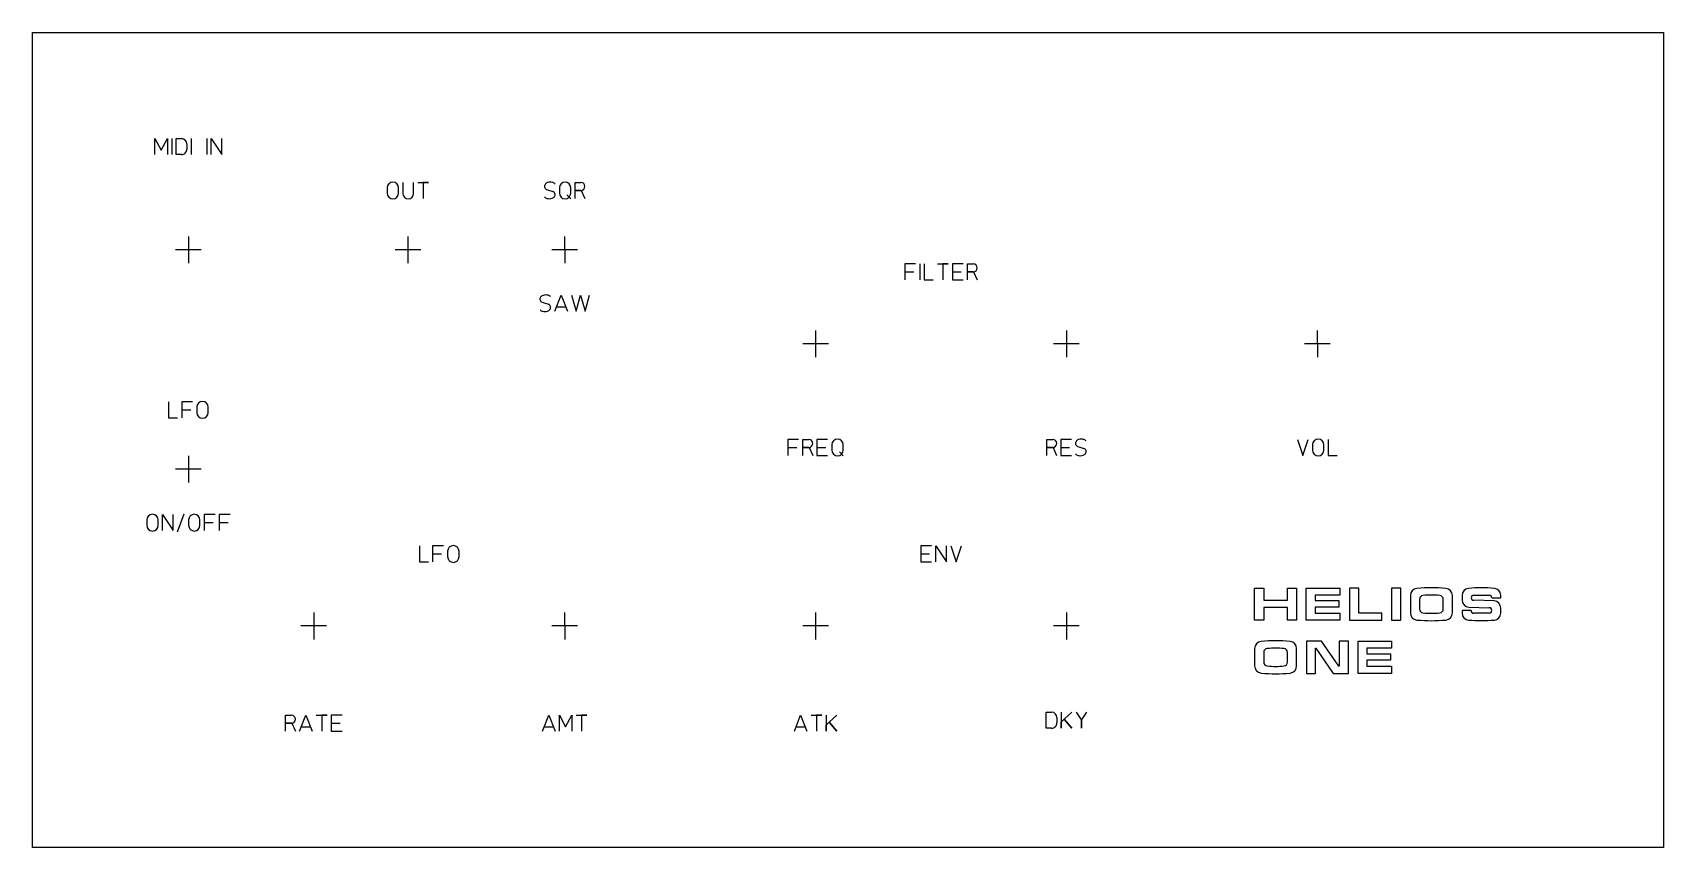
# Model space of a CAD drawing. Header units: millimetres. Extents: x 0 to 260, y 0 to 130.
import ezdxf

# ---------------------------------------------------------------- set-up
doc = ezdxf.new("R2010")
doc.units = ezdxf.units.MM
doc.layers.add('Contour', color=7, linetype='CONTINUOUS')
doc.layers.add('Engraving', color=7, linetype='CONTINUOUS')

msp = doc.modelspace()

# ---------------------------------------------------------------- linework, layer by layer
at = {"layer": 'Contour', "color": 7, "linetype": 'CONTINUOUS'}
for p, q in [((0, 0), (0, 130)), ((0, 130), (260, 130)), ((260, 130), (260, 0)), ((260, 0), (0, 0))]:
    msp.add_line(p, q, dxfattribs=at)
at = {"layer": 'Engraving', "color": 7, "linetype": 'CONTINUOUS'}
for p, q in [((19.50773, 110.536), (19.50773, 113.099)), ((19.50773, 113.099), (20.50446, 111.24794)), ((20.50446, 111.24794), (21.50118, 113.099)), ((21.50118, 113.099), (21.50118, 110.536)), ((22.18473, 113.099), (22.18473, 110.536)), ((22.86873, 113.099), (23.75154, 113.099)), ((22.86873, 110.536), (22.86873, 113.099)), ((24.5774, 112.24467), (24.5774, 111.39033)), ((25.26073, 113.098), (25.26073, 110.535)), ((27.76573, 113.098), (27.76573, 110.535)), ((28.44873, 110.535), (28.44873, 113.098)), ((28.44873, 113.098), (30.1574, 110.535)), ((30.1574, 110.535), (30.1574, 113.098)), ((23.75154, 110.536), (22.86873, 110.536)), ((56.52973, 105.24467), (56.52973, 104.39033)), ((58.35231, 104.39033), (58.35231, 105.24467)), ((59.03673, 106.099), (59.03673, 104.33338)), ((60.7454, 104.33338), (60.7454, 106.099)), ((61.42873, 106.099), (63.1374, 106.099)), ((63.1374, 106.099), (62.28307, 106.099)), ((62.28307, 106.099), (62.28307, 103.536)), ((81.95599, 104.98837), (82.95271, 104.64663)), ((83.97873, 105.24467), (83.97873, 104.39033)), ((85.1748, 104.10556), (85.80131, 103.47904)), ((85.80131, 104.39033), (85.80131, 105.24467)), ((86.48473, 103.536), (86.48473, 106.099)), ((86.48473, 106.099), (87.4245, 106.099)), ((87.4245, 104.8175), (86.48473, 104.8175)), ((86.48473, 104.8175), (87.48146, 104.8175)), ((87.48146, 104.8175), (88.05101, 103.536)), ((24.82694, 97.477), (24.83306, 93.195)), ((59.82694, 97.477), (59.83306, 93.195)), ((84.82694, 97.477), (84.83306, 93.195)), ((26.876, 95.341), (22.788, 95.341)), ((61.876, 95.341), (57.788, 95.341)), ((86.876, 95.341), (82.788, 95.341)), ((140.7674, 93.099), (139.05873, 93.099)), ((139.05873, 93.099), (139.05873, 90.536)), ((139.05873, 91.8175), (140.48262, 91.8175)), ((141.45173, 93.099), (141.45173, 90.536)), ((142.13573, 93.099), (142.13573, 90.536)), ((144.24373, 93.099), (145.9524, 93.099)), ((145.9524, 93.099), (145.09807, 93.099)), ((145.09807, 93.099), (145.09807, 90.536)), ((148.3444, 93.099), (146.63573, 93.099)), ((146.63573, 93.099), (146.63573, 90.536)), ((146.63573, 91.8175), (148.05962, 91.8175)), ((149.02773, 90.536), (149.02773, 93.099)), ((149.02773, 93.099), (149.9675, 93.099)), ((149.9675, 91.8175), (149.02773, 91.8175)), ((149.02773, 91.8175), (150.02446, 91.8175)), ((150.02446, 91.8175), (150.59401, 90.536)), ((142.13573, 90.536), (143.55962, 90.536)), ((146.63573, 90.536), (148.3444, 90.536)), ((81.23699, 86.98837), (82.23371, 86.64663)), ((83.25973, 85.536), (84.25646, 88.099)), ((83.54451, 86.24794), (84.9684, 86.24794)), ((84.25646, 88.099), (85.25318, 85.536)), ((85.93573, 88.099), (86.64768, 85.536)), ((86.64768, 85.536), (87.35962, 88.099)), ((87.35962, 88.099), (88.07157, 85.536)), ((88.07157, 85.536), (88.78351, 88.099)), ((124.82694, 82.477), (124.83306, 78.195)), ((164.82694, 82.477), (164.83306, 78.195)), ((204.82694, 82.477), (204.83306, 78.195)), ((126.876, 80.341), (122.788, 80.341)), ((166.876, 80.341), (162.788, 80.341)), ((206.876, 80.341), (202.788, 80.341)), ((21.67173, 71.099), (21.67173, 68.536)), ((25.4884, 71.099), (23.77973, 71.099)), ((23.77973, 71.099), (23.77973, 68.536)), ((26.17173, 70.24467), (26.17173, 69.39033)), ((27.99431, 69.39033), (27.99431, 70.24467)), ((21.67173, 68.536), (23.09562, 68.536)), ((23.77973, 69.8175), (25.20362, 69.8175)), ((122.1274, 65.099), (120.41873, 65.099)), ((120.41873, 65.099), (120.41873, 62.536)), ((122.81173, 62.536), (122.81173, 65.099)), ((122.81173, 65.099), (123.7515, 65.099)), ((126.7424, 65.099), (125.03373, 65.099)), ((125.03373, 65.099), (125.03373, 62.536)), ((161.69473, 62.536), (161.69473, 65.099)), ((161.69473, 65.099), (162.6345, 65.099)), ((165.6254, 65.099), (163.91673, 65.099)), ((163.91673, 65.099), (163.91673, 62.536)), ((201.67173, 65.099), (202.52607, 62.536)), ((202.52607, 62.536), (203.3804, 65.099)), ((206.57073, 65.099), (206.57073, 62.536)), ((24.82694, 62.477), (24.83306, 58.195)), ((120.41873, 63.8175), (121.84262, 63.8175)), ((123.7515, 63.8175), (122.81173, 63.8175)), ((122.81173, 63.8175), (123.80846, 63.8175)), ((123.80846, 63.8175), (124.37801, 62.536)), ((125.03373, 63.8175), (126.45762, 63.8175)), ((125.03373, 62.536), (126.7424, 62.536)), ((127.42573, 64.24467), (127.42573, 63.39033)), ((128.6218, 63.10556), (129.24831, 62.47904)), ((129.24831, 63.39033), (129.24831, 64.24467)), ((162.6345, 63.8175), (161.69473, 63.8175)), ((161.69473, 63.8175), (162.69146, 63.8175)), ((162.69146, 63.8175), (163.26101, 62.536)), ((163.91673, 63.8175), (165.34062, 63.8175)), ((163.91673, 62.536), (165.6254, 62.536)), ((166.62199, 63.98837), (167.61871, 63.64663)), ((204.06473, 64.24467), (204.06473, 63.39033)), ((205.88731, 63.39033), (205.88731, 64.24467)), ((206.57073, 62.536), (207.99462, 62.536)), ((26.876, 60.341), (22.788, 60.341)), ((18.19773, 52.24467), (18.19773, 51.39033)), ((20.02031, 51.39033), (20.02031, 52.24467)), ((20.70473, 50.536), (20.70473, 53.099)), ((20.70473, 53.099), (22.4134, 50.536)), ((22.4134, 50.536), (22.4134, 53.099)), ((23.09773, 50.36513), (24.17989, 53.24139)), ((24.86373, 52.24467), (24.86373, 51.39033)), ((26.68631, 51.39033), (26.68631, 52.24467)), ((29.0784, 53.099), (27.36973, 53.099)), ((27.36973, 53.099), (27.36973, 50.536)), ((31.4704, 53.099), (29.76173, 53.099)), ((29.76173, 53.099), (29.76173, 50.536)), ((27.36973, 51.8175), (28.79362, 51.8175)), ((29.76173, 51.8175), (31.18562, 51.8175)), ((61.67173, 48.099), (61.67173, 45.536)), ((65.4884, 48.099), (63.77973, 48.099)), ((63.77973, 48.099), (63.77973, 45.536)), ((63.77973, 46.8175), (65.20362, 46.8175)), ((66.17173, 47.24467), (66.17173, 46.39033)), ((67.99431, 46.39033), (67.99431, 47.24467)), ((143.2954, 48.099), (141.58673, 48.099)), ((141.58673, 48.099), (141.58673, 45.536)), ((141.58673, 46.8175), (143.01062, 46.8175)), ((143.97973, 45.536), (143.97973, 48.099)), ((143.97973, 48.099), (145.6884, 45.536)), ((145.6884, 45.536), (145.6884, 48.099)), ((146.37173, 48.099), (147.22607, 45.536)), ((147.22607, 45.536), (148.0804, 48.099)), ((61.67173, 45.536), (63.09562, 45.536)), ((141.58673, 45.536), (143.2954, 45.536)), ((194.83266, 41.38104), (196.27497, 41.38104)), ((194.83266, 36.22996), (194.83266, 41.38104)), ((196.27497, 41.38104), (196.27497, 39.42363)), ((196.27497, 39.42363), (200.08677, 39.42363)), ((200.08677, 39.42363), (200.08677, 41.38104)), ((200.08677, 41.38104), (201.52908, 41.38104)), ((201.52908, 41.38104), (201.52908, 36.22996)), ((203.07366, 41.38104), (208.43079, 41.38104)), ((203.07366, 36.22996), (203.07366, 41.38104)), ((208.43079, 40.2478), (204.46446, 40.2478)), ((204.46446, 40.2478), (204.46446, 39.37212)), ((204.46446, 39.37212), (208.27626, 39.37212)), ((208.27626, 39.37212), (208.27626, 38.3419)), ((208.43079, 41.38104), (208.43079, 40.2478)), ((209.97566, 41.38104), (209.97566, 36.22996)), ((211.41797, 41.38104), (209.97566, 41.38104)), ((211.41797, 37.3632), (211.41797, 41.38104)), ((216.67166, 41.38104), (216.67166, 36.22996)), ((218.11397, 41.38104), (216.67166, 41.38104)), ((218.11397, 36.22996), (218.11397, 41.38104)), ((219.65866, 40.19629), (219.65866, 37.41471)), ((221.10097, 39.57816), (221.10097, 38.03284)), ((224.91277, 38.03284), (224.91277, 39.57816)), ((226.35508, 37.41471), (226.35508, 40.19629)), ((227.89966, 40.19629), (227.89966, 39.47514)), ((229.75405, 40.2478), (232.22658, 40.2478)), ((232.99924, 39.32061), (229.75405, 39.42363)), ((232.63866, 39.83572), (234.08097, 39.83572)), ((234.08097, 39.83572), (234.08097, 40.2478)), ((44.82694, 37.477), (44.83306, 33.195)), ((84.82694, 37.477), (84.83306, 33.195)), ((124.82694, 37.477), (124.83306, 33.195)), ((164.82694, 37.477), (164.83306, 33.195)), ((200.08677, 38.29039), (196.27497, 38.29039)), ((196.27497, 38.29039), (196.27497, 36.22996)), ((200.08677, 36.22996), (200.08677, 38.29039)), ((208.27626, 38.3419), (204.46446, 38.3419)), ((204.46446, 38.3419), (204.46446, 37.3632)), ((204.46446, 37.3632), (208.43079, 37.3632)), ((208.43079, 37.3632), (208.43079, 36.22996)), ((215.12675, 37.3632), (211.41797, 37.3632)), ((215.12675, 36.22996), (215.12675, 37.3632)), ((229.34197, 37.77528), (227.89966, 37.77528)), ((227.89966, 37.77528), (227.89966, 37.3632)), ((228.98139, 38.3419), (232.22658, 38.23888)), ((232.22658, 37.3632), (229.75405, 37.3632)), ((234.08097, 37.3632), (234.08097, 38.18737)), ((46.876, 35.341), (42.788, 35.341)), ((86.876, 35.341), (82.788, 35.341)), ((126.876, 35.341), (122.788, 35.341)), ((166.876, 35.341), (162.788, 35.341)), ((196.27497, 36.22996), (194.83266, 36.22996)), ((201.52908, 36.22996), (200.08677, 36.22996)), ((208.43079, 36.22996), (203.07366, 36.22996)), ((209.97566, 36.22996), (215.12675, 36.22996)), ((216.67166, 36.22996), (218.11397, 36.22996)), ((194.83466, 31.72929), (194.83466, 28.94771)), ((201.53108, 28.94771), (201.53108, 31.72929)), ((203.07566, 32.91404), (203.07566, 27.76296)), ((205.49667, 32.91404), (203.07566, 32.91404)), ((204.51797, 27.76296), (204.51797, 31.7808)), ((204.51797, 31.7808), (204.56948, 31.7808)), ((204.56948, 31.7808), (207.35107, 27.76296)), ((208.27826, 28.8962), (205.49667, 32.91404)), ((209.77208, 32.91404), (208.32977, 32.91404)), ((208.32977, 32.91404), (208.32977, 28.8962)), ((209.77208, 27.76296), (209.77208, 32.91404)), ((211.31666, 32.91404), (216.67379, 32.91404)), ((211.31666, 27.76296), (211.31666, 32.91404)), ((216.67379, 31.7808), (212.70746, 31.7808)), ((212.70746, 31.7808), (212.70746, 30.90512)), ((216.67379, 32.91404), (216.67379, 31.7808)), ((196.27697, 31.11116), (196.27697, 29.56584)), ((200.08877, 29.56584), (200.08877, 31.11116)), ((208.32977, 28.8962), (208.27826, 28.8962)), ((212.70746, 30.90512), (216.51926, 30.90512)), ((216.51926, 29.8749), (212.70746, 29.8749)), ((212.70746, 29.8749), (212.70746, 28.8962)), ((212.70746, 28.8962), (216.67379, 28.8962)), ((216.51926, 30.90512), (216.51926, 29.8749)), ((216.67379, 28.8962), (216.67379, 27.76296)), ((203.07566, 27.76296), (204.51797, 27.76296)), ((207.35107, 27.76296), (209.77208, 27.76296)), ((216.67379, 27.76296), (211.31666, 27.76296)), ((40.33373, 18.536), (40.33373, 21.099)), ((40.33373, 21.099), (41.2735, 21.099)), ((42.55573, 18.536), (43.55246, 21.099)), ((43.55246, 21.099), (44.54918, 18.536)), ((45.23173, 21.099), (46.9404, 21.099)), ((46.9404, 21.099), (46.08607, 21.099)), ((46.08607, 21.099), (46.08607, 18.536)), ((49.3324, 21.099), (47.62373, 21.099)), ((47.62373, 21.099), (47.62373, 18.536)), ((81.30173, 18.536), (82.29846, 21.099)), ((82.29846, 21.099), (83.29518, 18.536)), ((83.97873, 18.536), (83.97873, 21.099)), ((83.97873, 21.099), (84.97546, 19.24794)), ((84.97546, 19.24794), (85.97218, 21.099)), ((85.97218, 21.099), (85.97218, 18.536)), ((86.65473, 21.099), (88.3634, 21.099)), ((88.3634, 21.099), (87.50907, 21.099)), ((87.50907, 21.099), (87.50907, 18.536)), ((121.44373, 18.536), (122.44046, 21.099)), ((122.44046, 21.099), (123.43718, 18.536)), ((124.12073, 21.099), (125.8294, 21.099)), ((125.8294, 21.099), (124.97507, 21.099)), ((124.97507, 21.099), (124.97507, 18.536)), ((126.51273, 21.099), (126.51273, 18.536)), ((126.99686, 19.95989), (128.2214, 21.099)), ((161.58673, 21.596), (162.46954, 21.596)), ((161.58673, 19.033), (161.58673, 21.596)), ((163.97973, 21.595), (163.97973, 19.032)), ((164.46386, 20.45589), (165.6884, 21.595)), ((166.37173, 21.595), (167.22607, 20.3135)), ((167.22607, 20.3135), (168.0804, 21.595)), ((41.2735, 19.8175), (40.33373, 19.8175)), ((40.33373, 19.8175), (41.33046, 19.8175)), ((41.33046, 19.8175), (41.90001, 18.536)), ((42.84051, 19.24794), (44.2644, 19.24794)), ((47.62373, 19.8175), (49.04762, 19.8175)), ((47.62373, 18.536), (49.3324, 18.536)), ((81.58651, 19.24794), (83.0104, 19.24794)), ((121.72851, 19.24794), (123.1524, 19.24794)), ((126.51273, 19.50424), (126.99686, 19.95989)), ((126.51273, 18.536), (126.51273, 19.50424)), ((126.99686, 19.95989), (128.2214, 18.536)), ((128.2214, 18.536), (126.99686, 19.95989)), ((162.46954, 19.033), (161.58673, 19.033)), ((163.2954, 20.74167), (163.2954, 19.88733)), ((163.97973, 20.00024), (164.46386, 20.45589)), ((163.97973, 19.032), (163.97973, 20.00024)), ((164.46386, 20.45589), (165.6884, 19.032)), ((165.6884, 19.032), (164.46386, 20.45589)), ((167.22607, 20.3135), (167.22607, 19.032)), ((167.22607, 19.032), (167.22607, 20.3135))]:
    msp.add_line(p, q, dxfattribs=at)
for centre, radius, start, end in [((23.71838, 112.24061), 0.85903, 0.27068, 87.78728), ((23.75297, 111.36095), 0.82495, -90.09907, 2.04111), ((57.44102, 105.24467), 0.91129, 0, 180), ((57.44102, 104.39033), 0.91129, 180, 360), ((59.89107, 104.33338), 0.85433, 180, 360), ((82.12296, 105.48191), 0.52103, 144.32844, 251.30934), ((82.31782, 105.34183), 0.76101, 106.75938, 144.31597), ((82.55268, 104.52758), 1.60844, 77.68434, 106.40648), ((82.7529, 105.43854), 0.67574, 36.73449, 77.79505), ((82.78574, 104.15309), 0.52103, -35.67156, 71.30934), ((84.89002, 105.24467), 0.91129, 0, 180), ((84.89002, 104.39033), 0.91129, 180, 360), ((87.4245, 105.45825), 0.64075, -90, 90), ((82.1558, 104.19646), 0.67574, 216.73449, 257.79505), ((82.35602, 105.10742), 1.60844, 257.68434, 286.40648), ((82.59088, 104.29317), 0.76101, 286.75938, 324.31597), ((149.9675, 92.45825), 0.64075, -90, 90), ((81.40396, 87.48191), 0.52103, 144.32844, 251.30934), ((81.59882, 87.34183), 0.76101, 106.75938, 144.31597), ((81.83368, 86.52758), 1.60844, 77.68434, 106.40648), ((81.87188, 86.29317), 0.76101, 286.75938, 324.31597), ((82.0339, 87.43854), 0.67574, 36.73449, 77.79505), ((82.06674, 86.15309), 0.52103, -35.67156, 71.30934), ((81.4368, 86.19646), 0.67574, 216.73449, 257.79505), ((81.63702, 87.10742), 1.60844, 257.68434, 286.40648), ((27.08302, 70.24467), 0.91129, 0, 180), ((27.08302, 69.39033), 0.91129, 180, 360), ((123.7515, 64.45825), 0.64075, -90, 90), ((128.33702, 64.24467), 0.91129, 0, 180), ((162.6345, 64.45825), 0.64075, -90, 90), ((166.98382, 64.34183), 0.76101, 106.75938, 144.31597), ((167.21868, 63.52758), 1.60844, 77.68434, 106.40648), ((167.4189, 64.43854), 0.67574, 36.73449, 77.79505), ((204.97602, 64.24467), 0.91129, 0, 180), ((128.33702, 63.39033), 0.91129, 180, 360), ((166.78896, 64.48191), 0.52103, 144.32844, 251.30934), ((166.8218, 63.19646), 0.67574, 216.73449, 257.79505), ((167.02202, 64.10742), 1.60844, 257.68434, 286.40648), ((167.25688, 63.29317), 0.76101, 286.75938, 324.31597), ((167.45174, 63.15309), 0.52103, -35.67156, 71.30934), ((204.97602, 63.39033), 0.91129, 180, 360), ((19.10902, 52.24467), 0.91129, 0, 180), ((25.77502, 52.24467), 0.91129, 0, 180), ((19.10902, 51.39033), 0.91129, 180, 360), ((25.77502, 51.39033), 0.91129, 180, 360), ((67.08302, 47.24467), 0.91129, 0, 180), ((67.08302, 46.39033), 0.91129, 180, 360), ((220.79876, 40.19475), 1.14009, 95.53041, 179.92221), ((223.00687, 16.85224), 24.58681, 84.59025, 95.40975), ((221.72518, 39.57474), 0.62422, 95.29365, 179.68545), ((223.00687, 26.05386), 14.20571, 84.59025, 95.40975), ((224.28856, 39.57474), 0.62422, 0.31455, 84.70635), ((225.21498, 40.19475), 1.14009, 0.07779, 84.46959), ((229.03225, 39.47335), 1.13259, 179.90948, 267.42608), ((229.03976, 40.19475), 1.14009, 95.53041, 179.92221), ((230.99032, 19.57194), 21.85494, 84.59025, 95.40975), ((229.76724, 39.83572), 0.4123, 91.83331, 268.16669), ((232.22875, 39.83789), 0.40992, -0.30378, 90.30378), ((232.94838, 38.18916), 1.13259, 359.90948, 447.42608), ((232.96928, 40.2205), 1.11202, 1.40692, 85.79872), ((220.79876, 37.41625), 1.14009, 180.07779, 264.46959), ((221.72518, 38.03626), 0.62422, 180.31455, 264.70635), ((223.00687, 51.55714), 14.20571, 264.59025, 275.40975), ((224.28856, 38.03626), 0.62422, 275.29365, 359.68545), ((225.21498, 37.41625), 1.14009, 275.53041, 359.92221), ((229.01135, 37.3905), 1.11202, 181.40692, 265.79872), ((229.75188, 37.77311), 0.40992, 179.69622, 270.30378), ((232.21256, 37.80104), 0.43807, -88.16669, 88.16669), ((232.96928, 37.3905), 1.11202, 274.20128, 358.59308), ((223.00687, 60.75876), 24.58681, 264.59025, 275.40975), ((230.99032, 58.03906), 21.85494, 264.59025, 275.40975), ((195.97476, 31.72775), 1.14009, 95.53041, 179.92221), ((198.18287, 8.38524), 24.58681, 84.59025, 95.40975), ((196.90118, 31.10774), 0.62422, 95.29365, 179.68545), ((198.18287, 17.58686), 14.20571, 84.59025, 95.40975), ((199.46456, 31.10774), 0.62422, 0.31455, 84.70635), ((200.39098, 31.72775), 1.14009, 0.07779, 84.46959), ((195.97476, 28.94925), 1.14009, 180.07779, 264.46959), ((196.90118, 29.56926), 0.62422, 180.31455, 264.70635), ((198.18287, 43.09014), 14.20571, 264.59025, 275.40975), ((199.46456, 29.56926), 0.62422, 275.29365, 359.68545), ((200.39098, 28.94925), 1.14009, 275.53041, 359.92221), ((198.18287, 52.29176), 24.58681, 264.59025, 275.40975), ((41.2735, 20.45825), 0.64075, -90, 90), ((162.43638, 20.73761), 0.85903, 0.27068, 87.78728), ((162.47097, 19.85795), 0.82495, -90.09907, 2.04111)]:
    msp.add_arc(centre, radius, start, end, dxfattribs=at)

doc.saveas('drawing.dxf')
